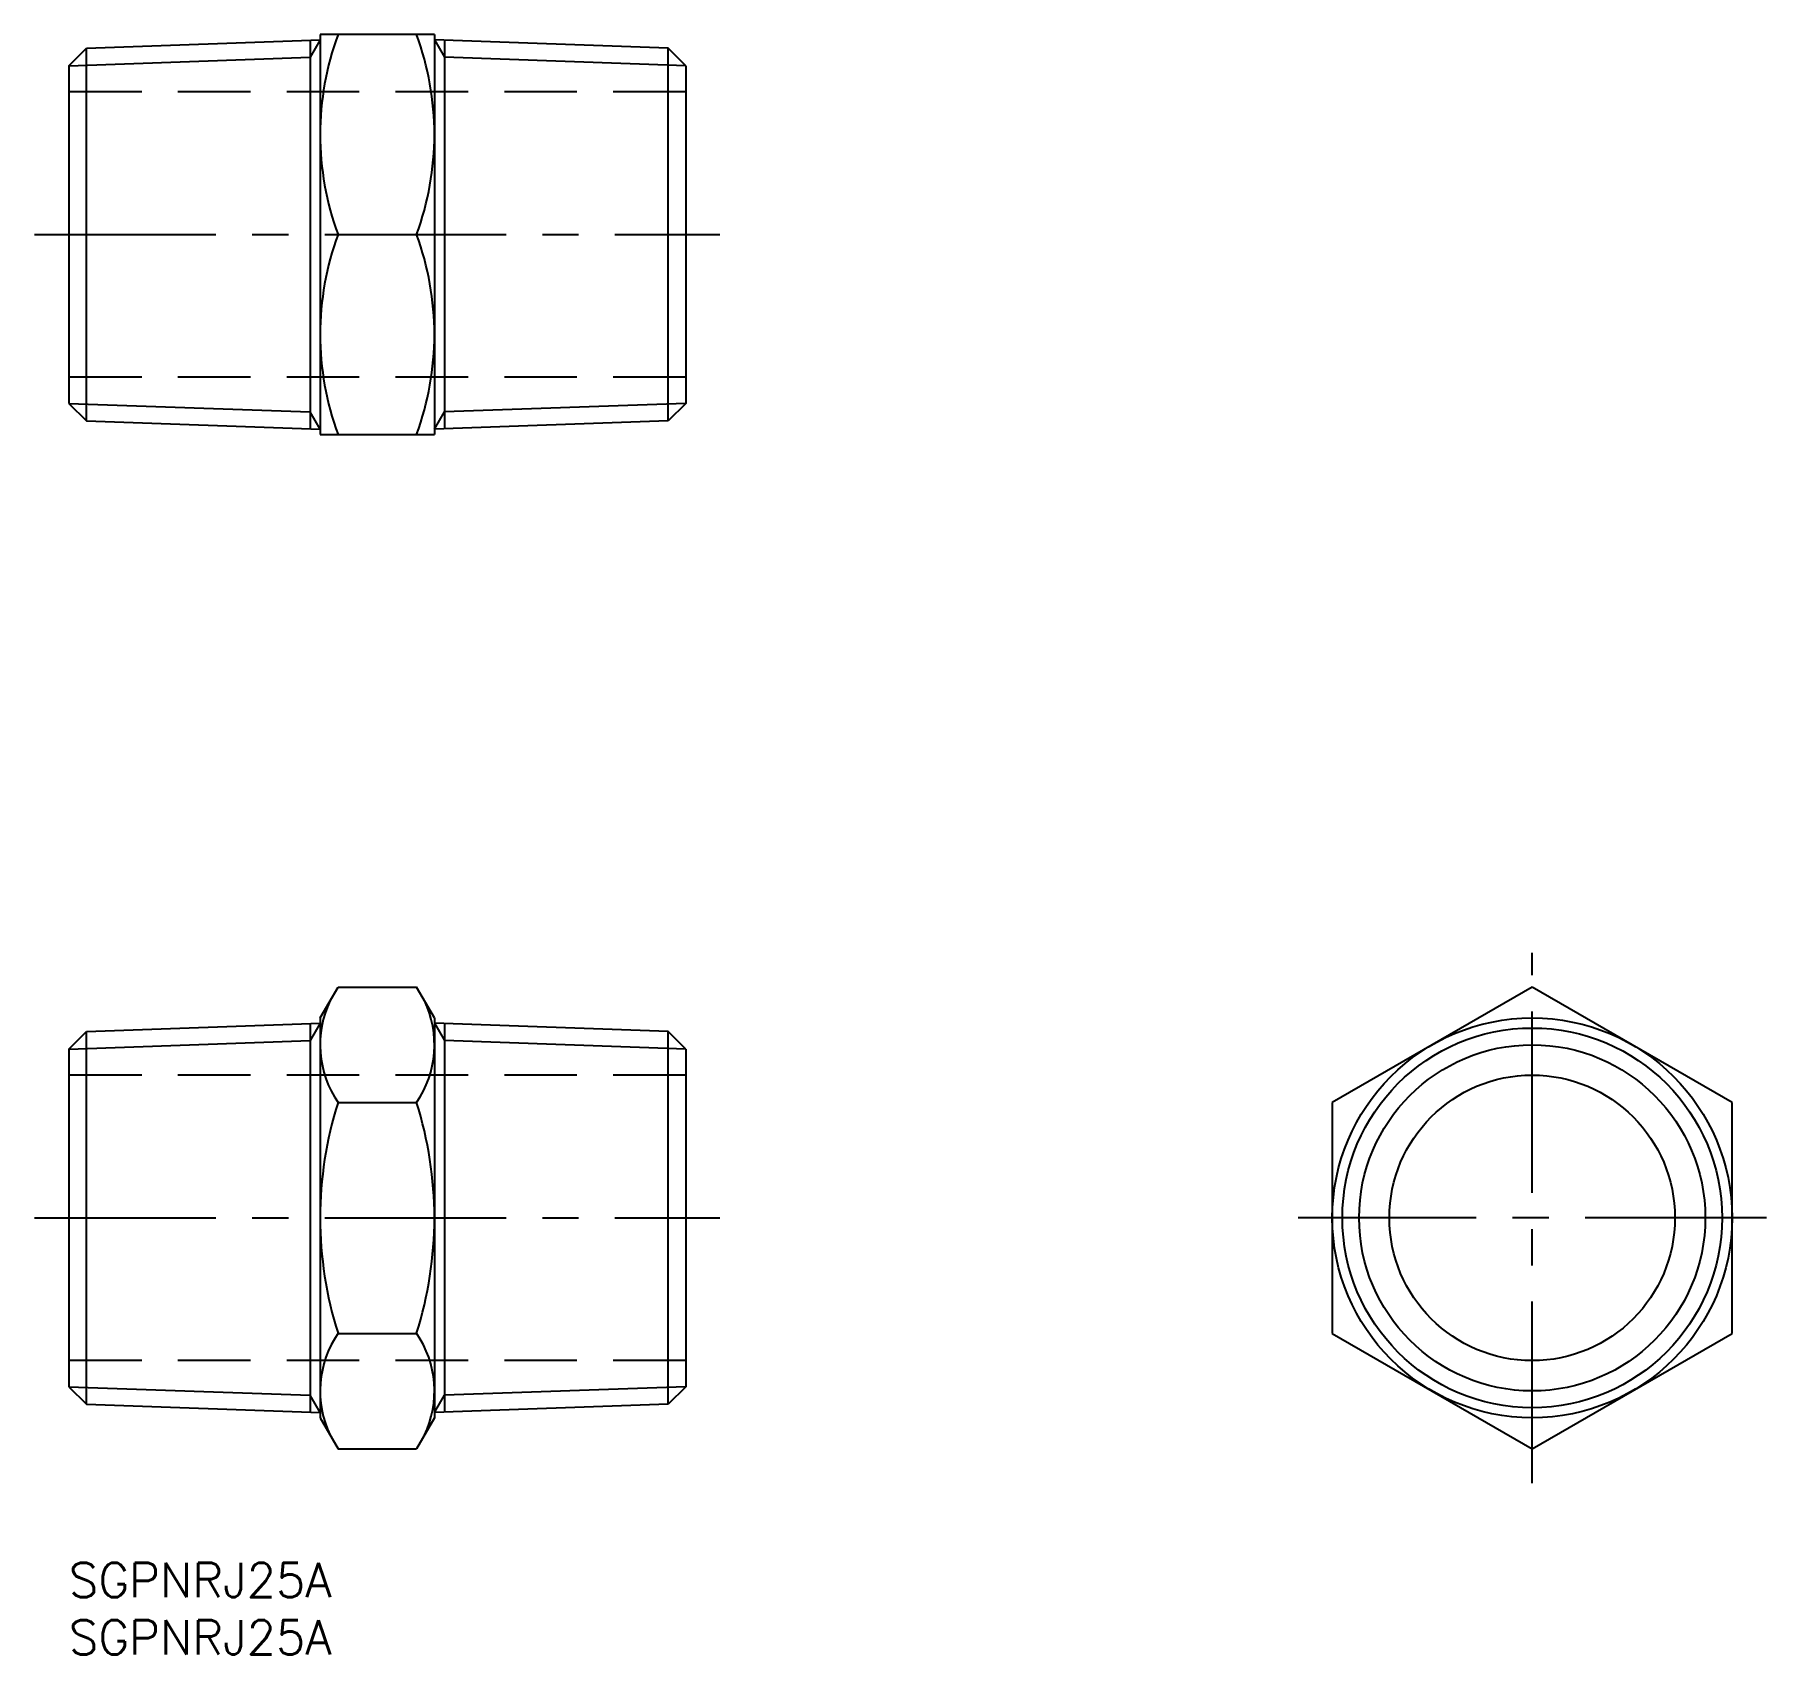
# Model space of a CAD drawing. Extents: x -3 to 149, y -8 to 134.
import ezdxf

# ---------------------------------------------------------------- set-up
doc = ezdxf.new("R2010")
doc.units = 0
doc.header["$LTSCALE"] = 0.5
doc.linetypes.add('CENTER', pattern=[50.8, 31.75, -6.35, 6.35, -6.35])
doc.linetypes.add('DASHED', pattern=[19.05, 12.7, -6.35])
for name, color, linetype in [('MSM_CENTER', 1, 'CENTER'), ('MSM_CONTINUOUS', 7, 'CONTINUOUS'), ('MSM_DASHED', 4, 'DASHED'), ('MSM_NARROW', 5, 'CONTINUOUS'), ('MSM_PART_NUMBER', 7, 'CONTINUOUS')]:
    doc.layers.add(name, color=color, linetype=linetype)
doc.styles.get("Standard").update_dxf_attribs({"font": 'txt.shx', "height": 3, "bigfont": 'bigfont.shx'})

# ---------------------------------------------------------------- blocks, each defined once
blk = doc.blocks.new('*U6')
at = {"layer": 'MSM_PART_NUMBER'}
blk.add_text('SGPNRJ25A', height=3, dxfattribs=at).set_placement((0, -3))
blk = doc.blocks.new('*U7')
at = {"layer": 'MSM_PART_NUMBER'}
blk.add_text('SGPNRJ25A', height=3, dxfattribs=at).set_placement((0, -8))

msp = doc.modelspace()

# ---------------------------------------------------------------- linework, layer by layer
at = {"layer": 'MSM_CENTER'}
for p, q in [((-3, 116.29), (57, 116.29)), ((128.11, 7), (128.11, 53.41)), ((-3, 30.21), (57, 30.21)), ((148.61, 30.21), (107.61, 30.21))]:
    msp.add_line(p, q, dxfattribs=at)
at = {"layer": 'MSM_CONTINUOUS'}
for p, q in [((22, 133.79), (22, 98.79)), ((32, 133.79), (22, 133.79)), ((32, 133.79), (32, 98.79)), ((0, 131.07), (1.53, 132.6)), ((1.53, 132.6), (22, 133.32)), ((1.53, 99.97), (1.53, 132.6)), ((21.13, 133.29), (21.13, 99.29)), ((52.47, 132.6), (32, 133.32)), ((32.87, 133.29), (32.87, 99.29)), ((52.47, 99.97), (52.47, 132.6)), ((54, 131.07), (52.47, 132.6)), ((0, 131.07), (0, 101.5)), ((54, 131.07), (54, 101.5)), ((23.56, 116.29), (30.44, 116.29)), ((0, 101.5), (1.53, 99.97)), ((54, 101.5), (52.47, 99.97)), ((1.53, 99.97), (22, 99.26)), ((22, 98.79), (32, 98.79)), ((52.47, 99.97), (32, 99.26)), ((22, 47.71), (23.56, 50.41)), ((23.56, 50.41), (30.44, 50.41)), ((32, 47.71), (30.44, 50.41)), ((128.11, 50.41), (110.61, 40.31)), ((145.61, 40.31), (128.11, 50.41)), ((1.53, 46.52), (22, 47.24)), ((21.13, 47.21), (21.13, 13.21)), ((22, 47.71), (22, 12.71)), ((32, 47.71), (32, 12.71)), ((52.47, 46.52), (32, 47.24)), ((32.87, 47.21), (32.87, 13.21)), ((0, 44.99), (1.53, 46.52)), ((1.53, 13.89), (1.53, 46.52)), ((52.47, 13.89), (52.47, 46.52)), ((54, 44.99), (52.47, 46.52)), ((0, 44.99), (0, 15.42)), ((54, 44.99), (54, 15.42)), ((23.56, 40.31), (30.44, 40.31)), ((110.61, 40.31), (110.61, 20.1)), ((145.61, 20.1), (145.61, 40.31)), ((23.56, 20.1), (30.44, 20.1)), ((110.61, 20.1), (128.11, 10)), ((128.11, 10), (145.61, 20.1)), ((0, 15.42), (1.53, 13.89)), ((54, 15.42), (52.47, 13.89)), ((1.53, 13.89), (22, 13.18)), ((52.47, 13.89), (32, 13.18)), ((22, 12.71), (23.56, 10)), ((32, 12.71), (30.44, 10)), ((23.56, 10), (30.44, 10))]:
    msp.add_line(p, q, dxfattribs=at)
for radius in [17.5, 16.62, 12.5]:
    msp.add_circle((128.11, 30.21), radius, dxfattribs=at)
for centre, radius, start, end in [((47.27, 125.04), 25.27, 159.7438, 200.2562), ((6.73, 125.04), 25.27, 339.7438, 20.2562), ((47.27, 107.54), 25.27, 159.7438, 200.2562), ((6.73, 107.54), 25.27, 339.7438, 20.2562), ((30.95, 45.36), 8.95, 154.3842, 214.3842), ((23.05, 45.36), 8.95, 325.6158, 25.6158), ((55.44, 30.21), 33.44, 162.412, 197.588), ((-1.44, 30.21), 33.44, 342.412, 17.588), ((30.95, 15.05), 8.95, 145.6158, 205.6158), ((23.05, 15.05), 8.95, 334.3842, 34.3842)]:
    msp.add_arc(centre, radius, start, end, dxfattribs=at)
at = {"layer": 'MSM_DASHED'}
for p, q in [((54, 128.79), (0, 128.79)), ((54, 103.79), (0, 103.79)), ((54, 42.71), (0, 42.71)), ((54, 17.71), (0, 17.71))]:
    msp.add_line(p, q, dxfattribs=at)
at = {"layer": 'MSM_NARROW'}
for p, q in [((22, 133.32), (21.13, 131.81)), ((32, 133.32), (32.87, 131.81)), ((0, 131.07), (21.13, 131.81)), ((54, 131.07), (32.87, 131.81)), ((0, 101.5), (21.13, 100.77)), ((22, 99.26), (21.13, 100.76)), ((32, 99.26), (32.87, 100.76)), ((54, 101.5), (32.87, 100.77)), ((22, 47.24), (21.13, 45.73)), ((32, 47.24), (32.87, 45.73)), ((0, 44.99), (21.13, 45.73)), ((54, 44.99), (32.87, 45.73)), ((0, 15.42), (21.13, 14.69)), ((54, 15.42), (32.87, 14.69)), ((22, 13.18), (21.13, 14.68)), ((32, 13.18), (32.87, 14.68))]:
    msp.add_line(p, q, dxfattribs=at)
msp.add_circle((128.11, 30.21), 15.15, dxfattribs=at)

# ---------------------------------------------------------------- block references
at = {"layer": 'MSM_CONTINUOUS'}
for name in ['*U6', '*U7']:
    msp.add_blockref(name, (0, 0), dxfattribs=at)

doc.saveas('drawing.dxf')
